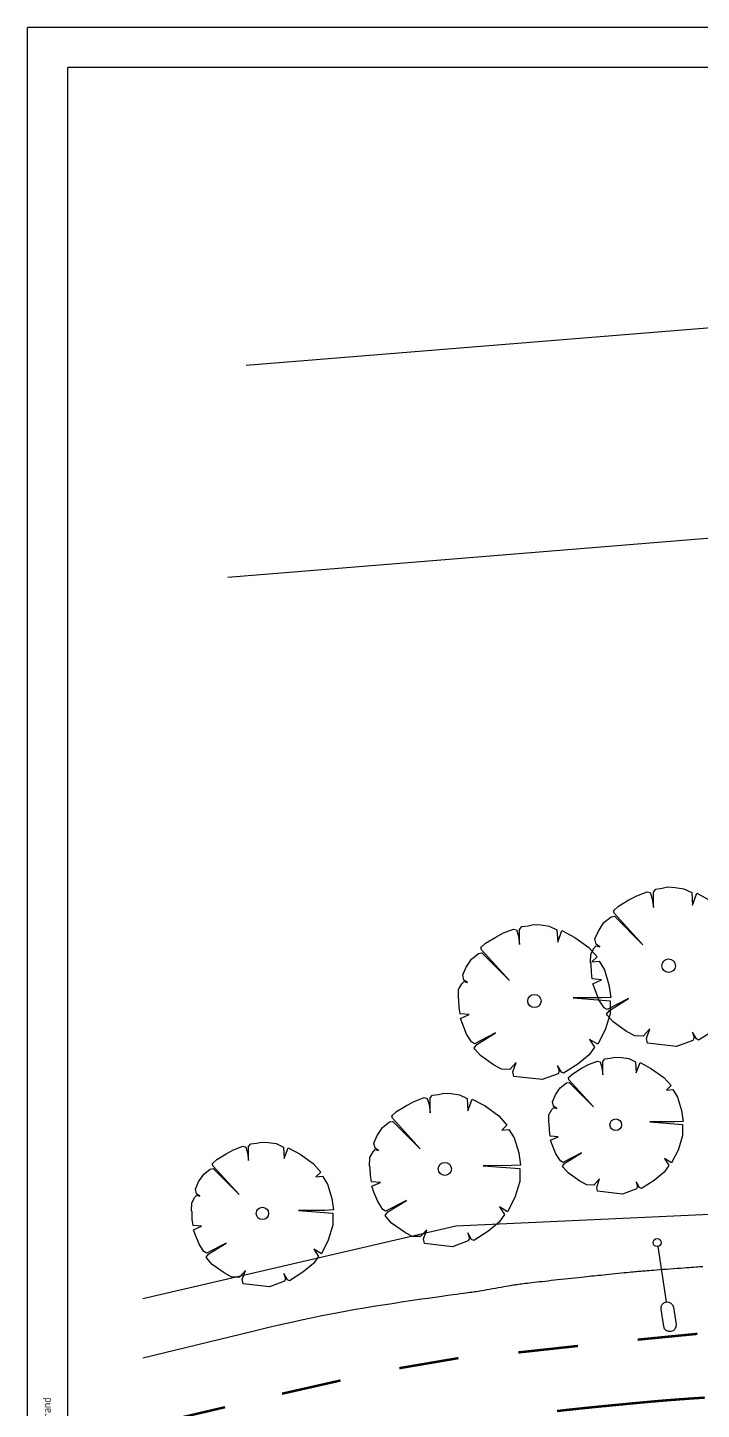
# Model space of a CAD drawing. Header units: metres. Extents: x -3 to 211, y 1 to 149.
# Drawn here: x -2.9 to 30.8, y 79.7 to 148.7 of the extents above; entities that cross this region are included whole.
import ezdxf
from ezdxf.enums import TextEntityAlignment as Align

# ---------------------------------------------------------------- set-up
doc = ezdxf.new("R2010")
doc.units = ezdxf.units.M
doc.header["$LTSCALE"] = 25
doc.layers.get('0').update_dxf_attribs({"linetype": 'CONTINUOUS'})
for name, color, linetype in [('BS-RA-SYM', 3, 'CONTINUOUS'), ('BS-RA-TXT-SON', 2, 'CONTINUOUS'), ('BT-GT-SYM', 2, 'CONTINUOUS'), ('BT-OF-LIN-ABG', 4, 'CONTINUOUS'), ('BT-SM-SYM', 2, 'CONTINUOUS'), ('BV-BL-SYM', 2, 'CONTINUOUS'), ('BV-FM-SYM', 2, 'CONTINUOUS'), ('BV-SF-LIN-HOH', 5, 'CONTINUOUS')]:
    doc.layers.add(name, color=color, linetype=linetype)
doc.styles.get("Standard").update_dxf_attribs({"font": 'isocp.shx', "height": 0.5})

# ---------------------------------------------------------------- blocks, each defined once
blk = doc.blocks.new('BLSTRLAM')
blk.add_line((0.2, 0), (3, 0))
blk.add_lwpolyline([(3.3125, 0.3125), (4.1875, 0.3125, -1), (4.1875, -0.3125), (3.3125, -0.3125, -1)], format="xyb", close=True)
blk.add_circle((0, 0), 0.2)
blk = doc.blocks.new('BMIST')
blk.add_lwpolyline([(0.506, 0.041), (0.991, 0.004), (0.99, -0.167), (0.925, -0.378), (0.829, -0.566), (0.721, -0.503), (0.788, -0.605), (0.717, -0.704), (0.57, -0.828), (0.382, -0.947), (0.354, -0.933), (0.304, -0.846), (0.324, -0.92), (0.31, -0.952), (0.101, -1.03), (-0.27, -0.988), (-0.283, -0.927), (-0.239, -0.804), (-0.323, -0.896), (-0.431, -0.894), (-0.535, -0.836), (-0.705, -0.716), (-0.782, -0.629), (-0.791, -0.616), (-0.754, -0.569), (-0.509, -0.416), (-0.783, -0.559), (-0.822, -0.535), (-0.888, -0.433), (-0.937, -0.307), (-0.967, -0.23), (-0.853, -0.178), (-0.972, -0.169), (-0.984, -0.083), (-0.988, 0.019), (-0.995, 0.04), (-0.992, 0.149), (-0.949, 0.227), (-0.921, 0.255), (-0.876, 0.242), (-0.923, 0.274), (-0.939, 0.342), (-0.895, 0.442), (-0.824, 0.549), (-0.733, 0.621), (-0.69, 0.629), (-0.328, 0.267), (-0.694, 0.669), (-0.702, 0.7), (-0.639, 0.757), (-0.506, 0.838), (-0.406, 0.892), (-0.273, 0.943), (-0.233, 0.932), (-0.208, 0.851), (-0.194, 0.741), (-0.194, 0.938), (-0.164, 0.976), (-0.083, 0.986), (-0.013, 1.003), (0.083, 0.998), (0.192, 0.981), (0.295, 0.932), (0.305, 0.77), (0.361, 0.923), (0.531, 0.832), (0.714, 0.7), (0.82, 0.58), (0.752, 0.513), (0.846, 0.521), (0.916, 0.409), (0.976, 0.211), (0.999, 0.048), (0.879, 0.043)], close=True)
blk.add_circle((0, 0), 0.0866)

msp = doc.modelspace()

# ---------------------------------------------------------------- linework, layer by layer
at = {"layer": 'BS-RA-SYM'}
for p in [(-0.862, 2.709), (207.138, 146.709)]:
    msp.add_line(p, (-0.862, 146.709), dxfattribs=at)
at = {"layer": 'BS-RA-TXT-SON'}
for p in [(-2.862, 0.709), (211.138, 148.709)]:
    msp.add_line(p, (-2.862, 148.709), dxfattribs=at)
at = {"layer": 'BT-GT-SYM'}
for p, q in [((8.051, 131.842), (59.234, 135.997)), ((7.145, 121.247), (58.328, 125.403))]:
    msp.add_line(p, q, dxfattribs=at)
at = {"layer": 'BT-OF-LIN-ABG'}
for p, q in [((35.81, 89.609), (18.534, 88.815)), ((18.534, 88.815), (2.897, 85.184))]:
    msp.add_line(p, q, dxfattribs=at)
at = {"layer": 'BV-FM-SYM', "const_width": 0.12}
for points in [[(24.633, 82.822), (21.651, 82.496)], [(30.602, 83.427), (27.616, 83.134)], [(18.664, 82.214), (15.708, 81.71)], [(12.771, 81.096), (9.845, 80.433)], [(30.968, 80.238), (30.629, 80.217), (30.29, 80.194), (29.953, 80.171), (29.62, 80.147), (29.291, 80.121), (28.969, 80.096), (28.654, 80.069), (28.345, 80.042), (28.042, 80.015), (27.746, 79.988), (27.457, 79.961), (27.174, 79.934), (26.898, 79.907), (26.628, 79.881), (26.361, 79.856), (26.095, 79.83), (25.827, 79.804), (25.552, 79.777), (25.27, 79.748), (24.975, 79.718), (24.666, 79.686), (24.338, 79.651), (23.983, 79.612), (23.592, 79.568)], [(4.08, 79.075), (7.001, 79.76)]]:
    msp.add_lwpolyline(points, dxfattribs=at)
at = {"layer": 'BV-SF-LIN-HOH'}
msp.add_lwpolyline([(30.873, 86.782), (30.792, 86.776), (30.709, 86.77), (30.621, 86.764), (30.527, 86.757), (30.425, 86.749), (30.315, 86.741), (30.194, 86.732), (30.062, 86.722), (29.917, 86.712), (29.757, 86.7), (29.587, 86.687), (29.41, 86.674), (29.23, 86.66), (29.051, 86.647), (28.877, 86.634), (28.712, 86.621), (28.559, 86.61), (28.422, 86.599), (28.3, 86.59), (28.191, 86.582), (28.092, 86.574), (28.003, 86.567), (27.921, 86.56), (27.844, 86.554), (27.771, 86.547), (27.699, 86.541), (27.627, 86.535), (27.552, 86.528), (27.473, 86.521), (27.387, 86.513), (27.293, 86.504), (27.189, 86.494), (27.073, 86.482), (26.943, 86.469), (26.802, 86.455), (26.654, 86.44), (26.5, 86.425), (26.346, 86.409), (26.193, 86.393), (26.045, 86.378), (25.906, 86.364), (25.776, 86.35), (25.656, 86.338), (25.54, 86.326), (25.427, 86.314), (25.314, 86.302), (25.196, 86.289), (25.073, 86.276), (24.94, 86.262), (24.796, 86.247), (24.641, 86.23), (24.478, 86.213), (24.309, 86.194), (24.137, 86.176), (23.963, 86.157), (23.79, 86.138), (23.62, 86.119), (23.455, 86.101), (23.294, 86.084), (23.14, 86.066), (22.99, 86.05), (22.846, 86.033), (22.708, 86.018), (22.575, 86.003), (22.449, 85.988), (22.328, 85.974), (22.214, 85.961), (22.106, 85.948), (22.004, 85.935), (21.909, 85.924), (21.821, 85.913), (21.739, 85.902), (21.663, 85.892), (21.595, 85.883), (21.53, 85.874), (21.466, 85.865), (21.399, 85.854), (21.328, 85.843), (21.248, 85.829), (21.158, 85.814), (21.053, 85.795), (20.932, 85.774), (20.798, 85.75), (20.655, 85.724), (20.507, 85.698), (20.358, 85.671), (20.213, 85.645), (20.075, 85.621), (19.948, 85.599), (19.836, 85.579), (19.737, 85.562), (19.647, 85.547), (19.564, 85.534), (19.484, 85.522), (19.406, 85.51), (19.325, 85.499), (19.239, 85.487), (19.145, 85.475), (19.038, 85.46), (18.912, 85.444), (18.763, 85.424), (18.586, 85.4), (18.376, 85.371), (18.127, 85.337), (17.835, 85.296), (17.496, 85.249), (17.117, 85.194), (16.704, 85.135), (16.266, 85.071), (15.81, 85.003), (15.344, 84.932), (14.877, 84.859), (14.414, 84.785), (13.963, 84.711), (13.521, 84.635), (13.084, 84.558), (12.647, 84.477), (12.207, 84.392), (11.758, 84.303), (11.296, 84.207), (10.817, 84.105), (10.316, 83.994), (9.777, 83.872), (9.185, 83.735), (8.523, 83.579), (7.776, 83.4), (2.897, 82.217)], dxfattribs=at)

# ---------------------------------------------------------------- block references
at = {"layer": 'BT-SM-SYM'}
for p, xscale, yscale, zscale in [((29.164, 101.825), 3.924060449567331, 3.924060449567331, 3.924060449567331), ((22.458, 100.061), 3.815358478233382, 3.815358478233382, 3.815358478233382), ((26.522, 93.877), 3.367009327844138, 3.367009327844138, 3.367009327844138), ((17.984, 91.67), 3.778703667765241, 3.778703667765241, 3.778703667765241), ((8.865, 89.446), 3.556697565012248, 3.556697565012248, 3.556697565012248)]:
    msp.add_blockref('BMIST', p, dxfattribs=dict(at, xscale=xscale, yscale=yscale, zscale=zscale))
at = {"layer": 'BV-BL-SYM', "rotation": 278.7644086500914}
msp.add_blockref('BLSTRLAM', (28.589, 87.986), dxfattribs=at)

# ---------------------------------------------------------------- texts
at = {"layer": 'BS-RA-TXT-SON'}
msp.add_text('Rändelrand', height=0.4, rotation=90, dxfattribs=at).set_placement((-1.904, 79.011), align=Align.MIDDLE)

doc.saveas('drawing.dxf')
